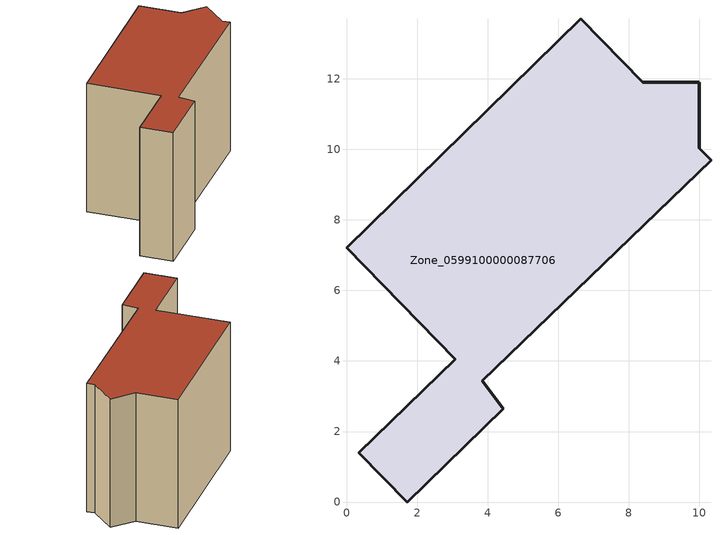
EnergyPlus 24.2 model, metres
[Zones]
Zone_0599100000087706
 floor ground (C_G): 3.85,3.44 4.44,2.64 1.72,0 0.35,1.4 3.08,4.05 0,7.21 6.64,13.69 8.39,11.9 9.99,11.89 10,10.03 10.33,9.68 z0
 wall outside (C_F): 4.44,2.64 3.85,3.44 10.33,9.68 10,10.03 9.99,11.89 8.39,11.9 6.64,13.69 0,7.21 3.08,4.05 0.35,1.4 1.72,0 4.44,2.64 z0:8.23
 roof outside (C_R): 9.99,11.89 8.39,11.9 6.64,13.69 0,7.21 3.08,4.05 0.35,1.4 1.72,0 4.44,2.64 3.85,3.44 10.33,9.68 10,10.03 z8.23
[BUILDING]
Pand.0599100000087706: North Axis=0; Terrain=City; Loads Convergence Tolerance Value=0.04; Temperature Convergence Tolerance Value=0.4; Solar Distribution=FullExterior; Maximum Number of Warmup Days=25; Minimum Number of Warmup Days=1
[Site:Location]
Rotterdam.The.Hague.AP_ZH_NLD Design_Conditions: Latitude=51.96; Longitude=4.45; Time Zone=1; Elevation=-4.5
[SITE:GROUNDTEMPERATURE:BUILDINGSURFACE]
18, 18, 18, 18, 18, 18, 18, 18, 18, 18, 18, 18
[MATERIAL] Thermal Absorptance=0.9; Solar Absorptance=0.7; Visible Absorptance=0.7
Name | Roughness | Thickness | Conductivity | Density | Specific Heat
G.TI.1975-1991 | MediumSmooth | 0.15 | 0.288461 | 540 | 1210
F.TI.1975-1991 | Rough | 0.3 | 0.230769 | 1920 | 840
R.TI.1975-1991 | MediumRough | 0.2 | 0.153846 | 1500 | 1000
[CONSTRUCTION]
C_G: G.TI.1975-1991
C_F: F.TI.1975-1991
C_R: R.TI.1975-1991
[ZONE]
Zone_0599100000087706: Type=1; Multiplier=1; Ceiling Height=Autocalculate; Volume=Autocalculate; Floor Area=autocalculate; Part of Total Floor Area=Yes
[ZONEINFILTRATION:DESIGNFLOWRATE]
Infil_Zone_0599100000087706: Zone or ZoneList or Space or SpaceList=Zone_0599100000087706; Schedule=AlwaysOn; Design Flow Rate Calculation Method=Flow/Area; Flow Rate per Floor Area=0.003; Constant Term Coefficient=1; Temperature Term Coefficient=0; Velocity Term Coefficient=0; Velocity Squared Term Coefficient=0
[HVACTEMPLATE:ZONE:IDEALLOADSAIRSYSTEM]
Zone_0599100000087706: Maximum Heating Supply Air Temperature=50; Minimum Cooling Supply Air Temperature=13; Maximum Heating Supply Air Humidity Ratio=0.0156; Minimum Cooling Supply Air Humidity Ratio=0.0077; Heating Limit=NoLimit; Cooling Limit=NoLimit; Dehumidification Control Type=ConstantSensibleHeatRatio; Cooling Sensible Heat Ratio=0.7; Dehumidification Setpoint=60; Humidification Control Type=None; Humidification Setpoint=30; Outdoor Air Method=None; Outdoor Air Flow Rate per Person=0.00944; Outdoor Air Flow Rate per Zone Floor Area=0; Outdoor Air Flow Rate per Zone=0; Demand Controlled Ventilation Type=None; Outdoor Air Economizer Type=NoEconomizer; Heat Recovery Type=None; Sensible Heat Recovery Effectiveness=0.7; Latent Heat Recovery Effectiveness=0.65
[ZONECONTROL:THERMOSTAT]
ThermostatControl_Zone_0599100000087706: Zone or ZoneList=Zone_0599100000087706; Control Type Schedule=DualSetpointControlType; Control 1=Thermostat_Zone_0599100000087706; Temperature Difference Between Cutout And Setpoint=0
[THERMOSTATSETPOINT:DUALSETPOINT]
Thermostat_Zone_0599100000087706: Heating Setpoint Temperature Schedule=HeatingSetpoint_Zone_0599100000087706; Cooling Setpoint Temperature Schedule=CoolingSetpoint_Zone_0599100000087706
[SCHEDULE:COMPACT]
HeatingSetpoint_Zone_0599100000087706: Through: 12/31, For: AllDays, Until: 24:00, 21
CoolingSetpoint_Zone_0599100000087706: Through: 12/31, For: AllDays, Until: 24:00, 24
DualSetpointControlType: Through: 12/31, For: AllDays, Until: 24:00, 4
AlwaysOn: Through: 12/31, For: AllDays, Until: 24:00, 1
